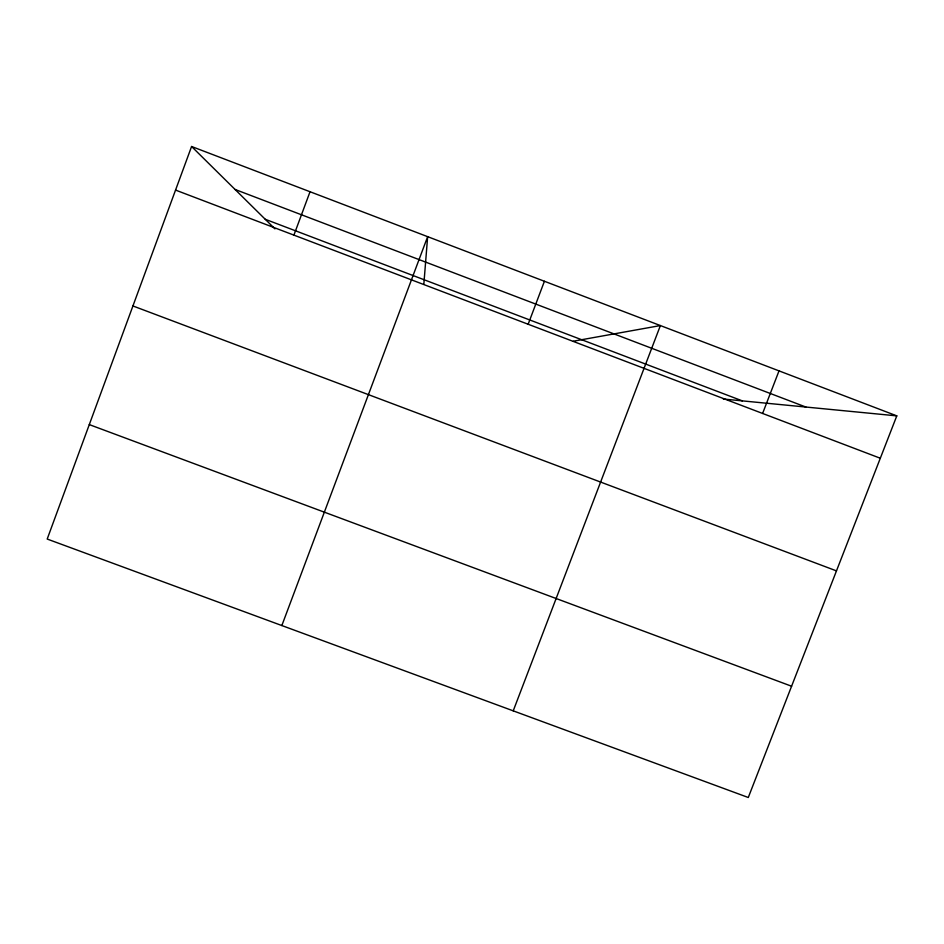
<?xml version="1.0" encoding="UTF-8"?>
<svg xmlns="http://www.w3.org/2000/svg" width="944" height="944" viewBox="0 0 944 944"><rect width="100%" height="100%" fill="white"/><g stroke="black" fill="none" stroke-linecap="round" stroke-linejoin="round"><path stroke-width="1.42" d="M423.832 284.321L427.644 236.661L281.843 625.542M191.585 146.497L47.2 539.048L748.285 797.503L896.8 415.867L191.585 146.497L274.952 228.873M293.914 235.127L310.033 191.738M528.156 324.252L544.417 281.265M513.229 710.844L660.387 325.562L573.35 341.209M762.599 413.46L779.012 370.886M723.316 399.029L896.8 415.867M89.291 424.599L791.591 686.229M132.927 305.962L836.478 570.884M265.229 219.268L742.338 400.881M175.549 190.086L880.315 458.241M235.068 189.461L805.869 407.041"/></g></svg>
